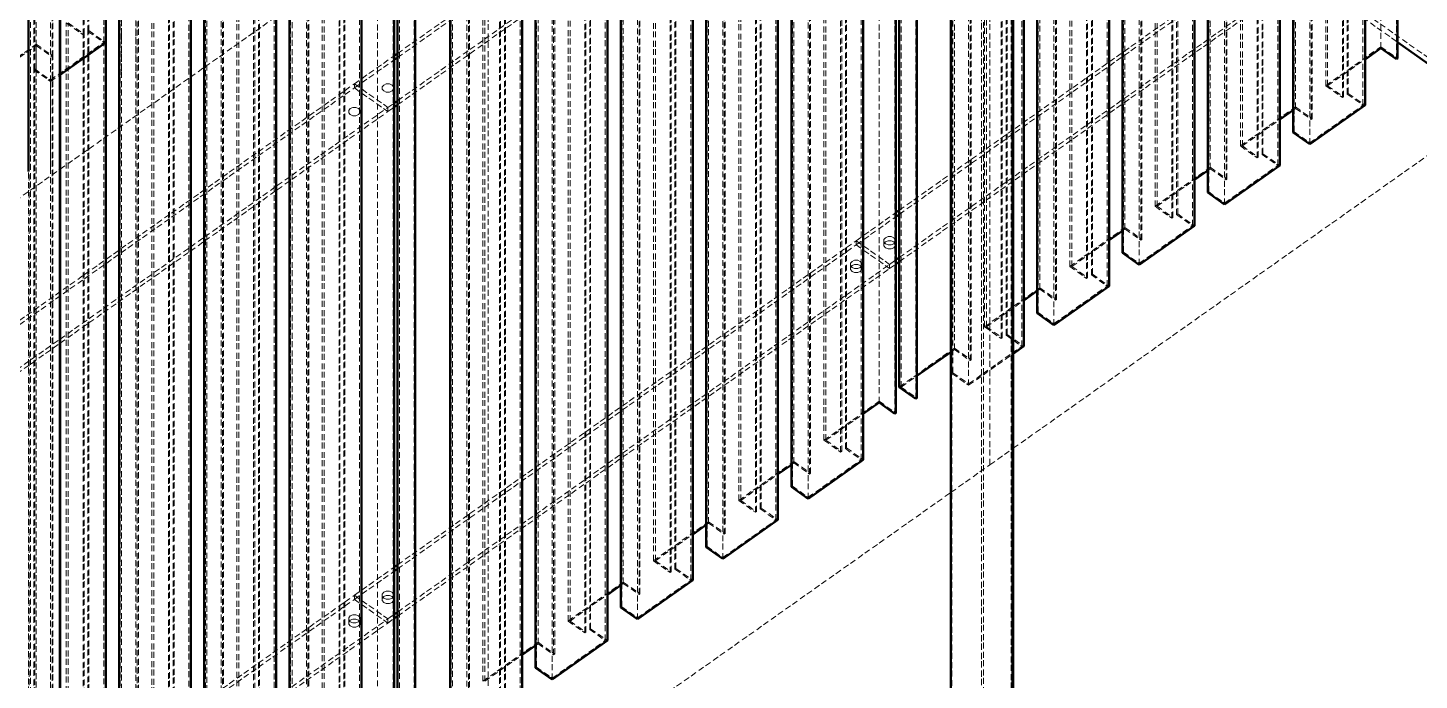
# Model space of a CAD drawing. Header units: millimetres. Extents: x 909 to 14018, y 345 to 10005.
# Drawn here: x 3227 to 4110, y 2016 to 2430 of the extents above; entities that cross this region are included whole.
import ezdxf

# ---------------------------------------------------------------- set-up
doc = ezdxf.new("R2010")
doc.units = ezdxf.units.MM
doc.linetypes.add('Hidden', pattern=[15, 5, -3, 5, -2])
for name, color, linetype, lineweight in [('Default', 7, 'Continuous', 50), ('Edges', 7, 'Hidden', 15), ('HiddenEdges', 2, 'Hidden', 15), ('HiddenSilhouettes', 2, 'Hidden', 15), ('HiddenWires', 7, 'Hidden', 15), ('Silhouettes', 7, 'Continuous', 50), ('Wires', 7, 'Hidden', 15)]:
    doc.layers.add(name, color=color, linetype=linetype, lineweight=lineweight)

# ---------------------------------------------------------------- blocks, each defined once
blk = doc.blocks.new('Isometric')
at = {"layer": 'Edges'}
for points in [[(1638.7, -998.6, 0), (1638.7, -192.5, 0)], [(1652, -1008, 0), (1652, -201.9, 0)], [(1578.6, -1079.9, 0), (1578.6, -273.8, 0)], [(1506.5, -1130.9, 0), (1506.5, -324.8, 0)], [(1434.4, -1181.9, 0), (1434.4, -375.8, 0)], [(1326.2, -2073.5, 0), (1326.2, -385.2, 0)], [(1301.1, -2055.7, 0), (1301.1, -403, 0)], [(1275.9, -2048.3, 0), (1275.9, -420.8, 0)], [(1362.2, -1232.9, 0), (1362.2, -426.8, 0)], [(1214.5, -1298.6, 0), (1214.5, -492.5, 0)], [(1245.6, -1295.4, 0), (1245.6, -489.3, 0)], [(1227.7, -1308, 0), (1227.7, -501.9, 0)], [(1154.4, -1379.9, 0), (1154.4, -573.8, 0)], [(1082.2, -1430.9, 0), (1082.2, -624.8, 0)], [(1010.1, -1481.9, 0), (1010.1, -675.8, 0)], [(938, -1532.9, 0), (938, -726.8, 0)], [(865.9, -1583.9, 0), (865.9, -777.8, 0)], [(790.2, -1598.6, 0), (790.2, -792.5, 0)], [(821.3, -1595.4, 0), (821.3, -789.3, 0)], [(803.5, -1608, 0), (803.5, -801.9, 0)], [(730.1, -1679.9, 0), (730.1, -873.8, 0)], [(658, -1730.9, 0), (658, -924.8, 0)], [(521, -2643.7, 0), (521, -953.7, 0)], [(585.8, -1781.9, 0), (585.8, -975.8, 0)], [(495, -1611.9, 0), (495, -1102.9, 0)]]:
    blk.add_polyline3d(points, dxfattribs=at)
at = {"layer": 'HiddenEdges'}
for points in [[(541.3, -987.3, 0), (541.3, -181.2, 0)], [(546.2, -983.8, 0), (546.2, -177.7, 0)], [(501.7, -996.5, 0), (501.7, -190.4, 0)], [(515, -1005.9, 0), (515, -199.8, 0)], [(500.4, -1016.2, 0), (500.4, -210.1, 0)], [(513.7, -1026.8, 0), (513.7, -220.7, 0)], [(1606.2, -1040.4, 0), (1606.2, -234.3, 0)], [(1611.1, -1036.9, 0), (1611.1, -230.8, 0)], [(1566.6, -1049.6, 0), (1566.6, -243.5, 0)], [(1579.9, -1059, 0), (1579.9, -252.9, 0)], [(1565.3, -1069.3, 0), (1565.3, -263.2, 0)], [(1539, -1087.9, 0), (1539, -281.8, 0)], [(1534.1, -1091.4, 0), (1534.1, -285.3, 0)], [(1494.5, -1100.6, 0), (1494.5, -294.5, 0)], [(1507.8, -1110, 0), (1507.8, -303.9, 0)], [(1493.2, -1120.3, 0), (1493.2, -314.2, 0)], [(1461.9, -1142.4, 0), (1461.9, -336.3, 0)], [(1466.9, -1138.9, 0), (1466.9, -332.8, 0)], [(1422.3, -1151.6, 0), (1422.3, -345.5, 0)], [(1435.6, -1161, 0), (1435.6, -354.9, 0)], [(1301.1, -2055.3, 0), (1301.1, -365.3, 0)], [(1327.1, -2010.9, 0), (1327.1, -372.9, 0)], [(1421.1, -1171.3, 0), (1421.1, -365.2, 0)], [(1389.8, -1193.4, 0), (1389.8, -387.3, 0)], [(1394.8, -1189.9, 0), (1394.8, -383.8, 0)], [(1350.2, -1202.6, 0), (1350.2, -396.5, 0)], [(1363.5, -1212, 0), (1363.5, -405.9, 0)], [(1348.9, -1222.3, 0), (1348.9, -416.2, 0)], [(1322.6, -1240.9, 0), (1322.6, -434.8, 0)], [(1317.7, -1244.4, 0), (1317.7, -438.3, 0)], [(1278.1, -1253.6, 0), (1278.1, -447.5, 0)], [(1291.4, -1263, 0), (1291.4, -456.9, 0)], [(1276.8, -1273.3, 0), (1276.8, -467.2, 0)], [(1290.1, -1283.9, 0), (1290.1, -477.8, 0)], [(1181.9, -1340.4, 0), (1181.9, -534.3, 0)], [(1186.9, -1336.9, 0), (1186.9, -530.8, 0)], [(1142.3, -1349.6, 0), (1142.3, -543.5, 0)], [(1155.6, -1359, 0), (1155.6, -552.9, 0)], [(1141.1, -1369.3, 0), (1141.1, -563.2, 0)], [(1109.8, -1391.4, 0), (1109.8, -585.3, 0)], [(1114.8, -1387.9, 0), (1114.8, -581.8, 0)], [(1070.2, -1400.6, 0), (1070.2, -594.5, 0)], [(1083.5, -1410, 0), (1083.5, -603.9, 0)], [(1068.9, -1420.3, 0), (1068.9, -614.2, 0)], [(1042.6, -1438.9, 0), (1042.6, -632.8, 0)], [(998.1, -1451.6, 0), (998.1, -645.5, 0)], [(1037.7, -1442.4, 0), (1037.7, -636.3, 0)], [(1011.4, -1461, 0), (1011.4, -654.9, 0)], [(996.8, -1471.3, 0), (996.8, -665.2, 0)], [(965.6, -1493.4, 0), (965.6, -687.3, 0)], [(970.5, -1489.9, 0), (970.5, -683.8, 0)], [(926, -1502.6, 0), (926, -696.5, 0)], [(939.2, -1512, 0), (939.2, -705.9, 0)], [(924.7, -1522.3, 0), (924.7, -716.2, 0)], [(893.4, -1544.4, 0), (893.4, -738.3, 0)], [(898.4, -1540.9, 0), (898.4, -734.8, 0)], [(853.8, -1553.6, 0), (853.8, -747.5, 0)], [(867.1, -1563, 0), (867.1, -756.9, 0)], [(852.6, -1573.3, 0), (852.6, -767.2, 0)], [(757.7, -1640.4, 0), (757.7, -834.3, 0)], [(762.6, -1636.9, 0), (762.6, -830.8, 0)], [(718.1, -1649.6, 0), (718.1, -843.5, 0)], [(731.4, -1659, 0), (731.4, -852.9, 0)], [(716.8, -1669.3, 0), (716.8, -863.2, 0)], [(690.5, -1687.9, 0), (690.5, -881.8, 0)], [(685.5, -1691.4, 0), (685.5, -885.3, 0)], [(645.9, -1700.6, 0), (645.9, -894.5, 0)], [(659.2, -1710, 0), (659.2, -903.9, 0)], [(644.7, -1720.3, 0), (644.7, -914.2, 0)], [(613.4, -1742.4, 0), (613.4, -936.3, 0)], [(618.4, -1738.9, 0), (618.4, -932.8, 0)], [(521, -2580.9, 0), (521, -942.9, 0)], [(573.8, -1018.1, 0), (573.8, -944.3, 0)], [(573.8, -1751.6, 0), (573.8, -945.5, 0)], [(587.1, -1761, 0), (587.1, -954.9, 0)], [(572.5, -1771.3, 0), (572.5, -965.2, 0)], [(585.8, -1018.1, 0), (585.8, -974.6, 0)], [(541.3, -1793.4, 0), (541.3, -987.3, 0)], [(546.2, -1789.9, 0), (546.2, -983.8, 0)], [(501.7, -1018.1, 0), (501.7, -995.3, 0)], [(501.7, -1802.6, 0), (501.7, -996.5, 0)], [(515, -1812, 0), (515, -1005.9, 0)], [(500.4, -1822.3, 0), (500.4, -1016.2, 0)], [(513.7, -1102.9, 0), (513.7, -1025.6, 0)], [(513.7, -1832.9, 0), (513.7, -1026.8, 0)], [(1195, -1165.1, 0), (1195, -1161.6, 0)], [(1223.3, -1185.1, 0), (1223.3, -1181.6, 0)], [(799, -1485.1, 0), (799, -1481.6, 0)]]:
    blk.add_polyline3d(points, dxfattribs=at)
at = {"layer": 'HiddenSilhouettes'}
for points in [[(1231.4, -695.6), (1652.9, -993.6)], [(807.2, -1003.1), (1195, -728.8)], [(807.2, -1006.6), (1195, -732.3)], [(807.2, -1043.1), (1223.3, -748.8)], [(807.2, -1046.6), (1223.3, -752.3)], [(1231.4, -1179.3), (1647.6, -885.1)], [(528.8, -977.3), (542.1, -986.7)], [(541.3, -987.3), (542.1, -986.7)], [(456.7, -1028.3), (501.7, -996.5)], [(501.7, -995.3), (515.8, -1005.3)], [(501.7, -996.5), (515, -1005.9)], [(513.7, -1025.6), (558.7, -993.8)], [(1592.1, -1030.4), (1638.7, -997.4)], [(1638.7, -997.4), (1652.9, -1007.4)], [(770.7, -1028.8), (804.3, -1005.1)], [(1593.7, -1030.4), (1625.3, -1008.1)], [(499.6, -1016.8), (513.7, -1026.8)], [(500.4, -1016.2), (513.7, -1025.6)], [(513.7, -1026.8), (521.8, -1021.1)], [(346.5, -1328.8), (770.7, -1028.8)], [(346.5, -1332.3), (770.7, -1032.3)], [(770.7, -1028.8), (799, -1048.8)], [(1592.1, -1030.4), (1606.2, -1040.4)], [(799, -1048.8), (804.3, -1045.1)], [(1578.6, -1078.7), (1623.6, -1046.9)], [(1610.3, -1037.5), (1611.1, -1036.9)], [(1610.3, -1037.5), (1623.6, -1046.9)], [(374.8, -1348.8), (799, -1048.8)], [(374.8, -1352.3), (799, -1052.3)], [(799, -1052.3), (804.3, -1048.6)], [(1519.9, -1081.4), (1566.6, -1048.4)], [(1564.5, -1051.1), (1566.6, -1049.6)], [(1566.6, -1048.4), (1580.7, -1058.4)], [(1579.9, -1059), (1580.7, -1058.4)], [(1521.6, -1081.4), (1553.2, -1059.1)], [(1565.3, -1069.3), (1578.6, -1078.7)], [(1521.6, -1081.4), (1534.9, -1090.8)], [(1534.1, -1091.4), (1534.9, -1090.8)], [(1538.2, -1088.5), (1539, -1087.9)], [(1538.2, -1088.5), (1551.5, -1097.9)], [(1539, -1087.9), (1553.2, -1097.9)], [(1447.8, -1132.4), (1494.5, -1099.4)], [(1492.3, -1102.1), (1494.5, -1100.6)], [(1494.5, -1099.4), (1508.6, -1109.4)], [(1494.5, -1100.6), (1507.8, -1110)], [(1449.5, -1132.4), (1481, -1110.1)], [(1492.3, -1120.9), (1493.2, -1120.3)], [(1493.2, -1120.3), (1506.5, -1129.7)], [(1195, -1161.6), (1228.6, -1137.8)], [(1447.8, -1132.4), (1461.9, -1142.4)], [(1449.5, -1132.4), (1462.8, -1141.8)], [(1466, -1139.5), (1479.3, -1148.9)], [(1466.9, -1138.9), (1481, -1148.9)], [(1195, -1165.1), (1228.6, -1141.3)], [(1375.7, -1183.4), (1422.3, -1150.4)], [(1420.2, -1153.1), (1422.3, -1151.6)], [(1422.3, -1151.6), (1435.6, -1161)], [(807.2, -1435.8), (1195, -1161.6)], [(1195, -1161.6), (1223.3, -1181.6)], [(1218.5, -1164.2), (1219.8, -1162.6), (1222, -1161.7), (1224.6, -1161.7), (1226.8, -1162.6), (1228.1, -1164.2), (1228.1, -1166), (1226.8, -1167.6), (1224.6, -1168.5), (1222, -1168.5), (1219.8, -1167.6), (1218.5, -1166)], [(1377.4, -1183.4), (1408.9, -1161.1)], [(1435.6, -1161), (1436.5, -1160.4)], [(1195, -1165.1), (1223.3, -1185.1)], [(1420.2, -1171.9), (1421.1, -1171.3)], [(1421.1, -1171.3), (1434.4, -1180.7)], [(807.2, -1479.3), (1223.3, -1185.1)], [(1190.2, -1184.2), (1191.5, -1182.6), (1193.7, -1181.7), (1196.3, -1181.7), (1198.5, -1182.6), (1199.8, -1184.2), (1199.8, -1186), (1198.5, -1187.6), (1196.3, -1188.5), (1193.7, -1188.5), (1191.5, -1187.6), (1190.2, -1186)], [(1223.3, -1181.6), (1228.6, -1177.8)], [(1223.3, -1185.1), (1228.6, -1181.3)], [(1375.7, -1183.4), (1389.8, -1193.4)], [(1377.4, -1183.4), (1390.7, -1192.8)], [(1362.2, -1231.7), (1407.2, -1199.9)], [(1389.8, -1193.4), (1390.7, -1192.8)], [(1393.9, -1190.5), (1394.8, -1189.9)], [(1393.9, -1190.5), (1407.2, -1199.9)], [(1394.8, -1189.9), (1408.9, -1199.9)], [(1303.6, -1234.4), (1350.2, -1201.4)], [(1350.2, -1202.6), (1363.5, -1212)], [(1363.5, -1212), (1364.4, -1211.4)], [(1305.2, -1234.4), (1336.8, -1212.1)], [(1348.9, -1222.3), (1362.2, -1231.7)], [(1303.6, -1234.4), (1317.7, -1244.4)], [(1305.2, -1234.4), (1318.5, -1243.8)], [(1317.7, -1244.4), (1318.5, -1243.8)], [(1321.8, -1241.5), (1322.6, -1240.9)], [(1321.8, -1241.5), (1335.1, -1250.9)], [(1231.4, -1285.4), (1278.1, -1252.4)], [(1275.1, -1255.8), (1278.1, -1253.6)], [(1278.1, -1252.4), (1292.2, -1262.4)], [(1278.1, -1253.6), (1291.4, -1263)], [(1290.1, -1282.7), (1335.1, -1250.9)], [(1290.1, -1283.9), (1327.9, -1257.2)], [(1233.1, -1285.4), (1246.4, -1276)], [(1276, -1273.9), (1276.8, -1273.3)], [(1276.8, -1273.3), (1290.1, -1282.7)], [(1167.8, -1330.4), (1214.5, -1297.4)], [(1214.5, -1297.4), (1228.6, -1307.4)], [(1169.5, -1330.4), (1201, -1308.1)], [(1167.8, -1330.4), (1181.9, -1340.4)], [(1169.5, -1330.4), (1182.8, -1339.8)], [(1186, -1337.5), (1186.9, -1336.9)], [(1186, -1337.5), (1199.3, -1346.9)], [(1095.7, -1381.4), (1142.3, -1348.4)], [(1140.2, -1351.1), (1142.3, -1349.6)], [(1142.3, -1348.4), (1156.5, -1358.4)], [(1142.3, -1349.6), (1155.6, -1359)], [(1097.4, -1381.4), (1128.9, -1359.1)], [(1140.2, -1369.9), (1141.1, -1369.3)], [(1141.1, -1369.3), (1154.4, -1378.7)], [(1095.7, -1381.4), (1109.8, -1391.4)], [(1097.4, -1381.4), (1110.7, -1390.8)], [(1023.5, -1432.4), (1070.2, -1399.4)], [(1113.9, -1388.5), (1127.2, -1397.9)], [(1025.2, -1432.4), (1056.8, -1410.1)], [(1068.1, -1402.1), (1070.2, -1400.6)], [(1070.2, -1400.6), (1083.5, -1410)], [(1083.5, -1410), (1084.3, -1409.4)], [(1068.1, -1420.9), (1068.9, -1420.3)], [(1068.9, -1420.3), (1082.2, -1429.7)], [(1023.5, -1432.4), (1037.7, -1442.4)], [(1025.2, -1432.4), (1038.5, -1441.8)], [(1037.7, -1442.4), (1038.5, -1441.8)], [(1041.8, -1439.5), (1055.1, -1448.9)], [(951.4, -1483.4), (998.1, -1450.4)], [(996, -1453.1), (998.1, -1451.6)], [(998.1, -1450.4), (1012.2, -1460.4)], [(346.5, -1761.6), (770.7, -1461.6)], [(346.5, -1765.1), (770.7, -1465.1)], [(770.7, -1461.6), (799, -1481.6)], [(770.7, -1465.1), (799, -1485.1)], [(794.2, -1464.2), (795.5, -1462.6), (797.7, -1461.7), (800.3, -1461.7), (802.6, -1462.6), (803.9, -1464.2), (803.9, -1466), (802.6, -1467.6), (800.3, -1468.5), (797.7, -1468.5), (795.5, -1467.6), (794.2, -1466)], [(953.1, -1483.4), (984.6, -1461.1)], [(374.8, -1781.6), (799, -1481.6)], [(765.9, -1484.2), (767.2, -1482.6), (769.5, -1481.7), (772, -1481.7), (774.3, -1482.6), (775.6, -1484.2), (775.6, -1486), (774.3, -1487.6), (772, -1488.5), (769.5, -1488.5), (767.2, -1487.6), (765.9, -1486)], [(799, -1481.6), (804.3, -1477.8)], [(799, -1485.1), (804.3, -1481.3)], [(996.8, -1471.3), (1010.1, -1480.7)], [(374.8, -1785.1), (799, -1485.1)], [(953.1, -1483.4), (966.4, -1492.8)], [(969.7, -1490.5), (982.9, -1499.9)], [(923.8, -1504.1), (926, -1502.6)], [(926, -1501.4), (940.1, -1511.4)], [(926, -1502.6), (939.2, -1512)], [(938, -1531.7), (982.9, -1499.9)], [(939.2, -1512), (940.1, -1511.4)], [(923.8, -1522.9), (924.7, -1522.3)], [(924.7, -1522.3), (938, -1531.7)]]:
    blk.add_lwpolyline(points, dxfattribs=at)
for points in [[(1218.5, -1160.6), (1219.8, -1159.1), (1222, -1158.1), (1224.6, -1158.1), (1226.8, -1159.1), (1228.1, -1160.6), (1228.1, -1162.5), (1226.8, -1164.1), (1224.6, -1165), (1222, -1165), (1219.8, -1164.1), (1218.5, -1162.5)], [(1190.2, -1180.6), (1191.5, -1179.1), (1193.7, -1178.1), (1196.3, -1178.1), (1198.5, -1179.1), (1199.8, -1180.6), (1199.8, -1182.5), (1198.5, -1184.1), (1196.3, -1185), (1193.7, -1185), (1191.5, -1184.1), (1190.2, -1182.5)], [(794.2, -1460.6), (795.5, -1459.1), (797.7, -1458.1), (800.3, -1458.1), (802.6, -1459.1), (803.9, -1460.6), (803.9, -1462.5), (802.6, -1464.1), (800.3, -1465), (797.7, -1465), (795.5, -1464.1), (794.2, -1462.5)], [(765.9, -1480.6), (767.2, -1479.1), (769.5, -1478.1), (772, -1478.1), (774.3, -1479.1), (775.6, -1480.6), (775.6, -1482.5), (774.3, -1484.1), (772, -1485), (769.5, -1485), (767.2, -1484.1), (765.9, -1482.5)]]:
    blk.add_lwpolyline(points, close=True, dxfattribs=at)
for points in [[(-492.9, 528.8, 0), (2267, -1422.7, 0)], [(542.1, -986.7, 0), (542.1, -180.6, 0)], [(545.4, -984.4, 0), (545.4, -178.3, 0)], [(558.7, -993.8, 0), (558.7, -187.7, 0)], [(515.8, -1005.3, 0), (515.8, -199.2, 0)], [(499.6, -1016.8, 0), (499.6, -210.7, 0)], [(1592.1, -1030.4, 0), (1592.1, -224.3, 0)], [(1593.7, -1030.4, 0), (1593.7, -224.3, 0)], [(1607, -1039.8, 0), (1607, -233.7, 0)], [(1610.3, -1037.5, 0), (1610.3, -231.4, 0)], [(1623.6, -1046.9, 0), (1623.6, -240.8, 0)], [(1580.7, -1058.4, 0), (1580.7, -252.3, 0)], [(1519.9, -1081.4, 0), (1519.9, -275.3, 0)], [(1521.6, -1081.4, 0), (1521.6, -275.3, 0)], [(1534.9, -1090.8, 0), (1534.9, -284.7, 0)], [(1538.2, -1088.5, 0), (1538.2, -282.4, 0)], [(1551.5, -1097.9, 0), (1551.5, -291.8, 0)], [(1508.6, -1109.4, 0), (1508.6, -303.3, 0)], [(1447.8, -1132.4, 0), (1447.8, -326.3, 0)], [(1449.5, -1132.4, 0), (1449.5, -326.3, 0)], [(1462.8, -1141.8, 0), (1462.8, -335.7, 0)], [(1466, -1139.5, 0), (1466, -333.4, 0)], [(1479.3, -1148.9, 0), (1479.3, -342.8, 0)], [(1436.5, -1160.4, 0), (1436.5, -354.3, 0)], [(1302.8, -2054.5, 0), (1302.8, -366.2, 0)], [(1375.7, -1183.4, 0), (1375.7, -377.3, 0)], [(1377.4, -1183.4, 0), (1377.4, -377.3, 0)], [(1390.7, -1192.8, 0), (1390.7, -386.7, 0)], [(1393.9, -1190.5, 0), (1393.9, -384.4, 0)], [(1407.2, -1199.9, 0), (1407.2, -393.8, 0)], [(1364.4, -1211.4, 0), (1364.4, -405.3, 0)], [(1303.6, -1234.4, 0), (1303.6, -428.3, 0)], [(1305.2, -1234.4, 0), (1305.2, -428.3, 0)], [(1318.5, -1243.8, 0), (1318.5, -437.7, 0)], [(1321.8, -1241.5, 0), (1321.8, -435.4, 0)], [(1335.1, -1250.9, 0), (1335.1, -444.8, 0)], [(1292.2, -1262.4, 0), (1292.2, -456.3, 0)], [(1276, -1273.9, 0), (1276, -467.8, 0)], [(1233.1, -1285.4, 0), (1233.1, -479.3, 0)], [(1167.8, -1330.4, 0), (1167.8, -524.3, 0)], [(1169.5, -1330.4, 0), (1169.5, -524.3, 0)], [(1182.8, -1339.8, 0), (1182.8, -533.7, 0)], [(1186, -1337.5, 0), (1186, -531.4, 0)], [(1199.3, -1346.9, 0), (1199.3, -540.8, 0)], [(1156.5, -1358.4, 0), (1156.5, -552.3, 0)], [(1095.7, -1381.4, 0), (1095.7, -575.3, 0)], [(1097.4, -1381.4, 0), (1097.4, -575.3, 0)], [(1110.7, -1390.8, 0), (1110.7, -584.7, 0)], [(1113.9, -1388.5, 0), (1113.9, -582.4, 0)], [(1127.2, -1397.9, 0), (1127.2, -591.8, 0)], [(1084.3, -1409.4, 0), (1084.3, -603.3, 0)], [(1023.5, -1432.4, 0), (1023.5, -626.3, 0)], [(1025.2, -1432.4, 0), (1025.2, -626.3, 0)], [(1041.8, -1439.5, 0), (1041.8, -633.4, 0)], [(1038.5, -1441.8, 0), (1038.5, -635.7, 0)], [(1055.1, -1448.9, 0), (1055.1, -642.8, 0)], [(1012.2, -1460.4, 0), (1012.2, -654.3, 0)], [(951.4, -1483.4, 0), (951.4, -677.3, 0)], [(953.1, -1483.4, 0), (953.1, -677.3, 0)], [(966.4, -1492.8, 0), (966.4, -686.7, 0)], [(969.7, -1490.5, 0), (969.7, -684.4, 0)], [(982.9, -1499.9, 0), (982.9, -693.8, 0)], [(940.1, -1511.4, 0), (940.1, -705.3, 0)], [(879.3, -1534.4, 0), (879.3, -728.3, 0)], [(881, -1534.4, 0), (881, -728.3, 0)], [(894.3, -1543.8, 0), (894.3, -737.7, 0)], [(897.5, -1541.5, 0), (897.5, -735.4, 0)], [(910.8, -1550.9, 0), (910.8, -744.8, 0)], [(868, -1562.4, 0), (868, -756.3, 0)], [(808.9, -1585.4, 0), (808.9, -779.3, 0)], [(743.5, -1630.4, 0), (743.5, -824.3, 0)], [(745.2, -1630.4, 0), (745.2, -824.3, 0)], [(758.5, -1639.8, 0), (758.5, -833.7, 0)], [(761.8, -1637.5, 0), (761.8, -831.4, 0)], [(775.1, -1646.9, 0), (775.1, -840.8, 0)], [(732.2, -1658.4, 0), (732.2, -852.3, 0)], [(1231.4, -1135.8, 0), (1619.3, -861.6, 0)], [(1231.4, -1139.3, 0), (1619.3, -865.1, 0)], [(671.4, -1681.4, 0), (671.4, -875.3, 0)], [(673.1, -1681.4, 0), (673.1, -875.3, 0)], [(689.6, -1688.5, 0), (689.6, -882.4, 0)], [(1231.4, -1175.8, 0), (1647.6, -881.6, 0)], [(686.4, -1690.8, 0), (686.4, -884.7, 0)], [(702.9, -1697.9, 0), (702.9, -891.8, 0)], [(660.1, -1709.4, 0), (660.1, -903.3, 0)], [(599.3, -1732.4, 0), (599.3, -926.3, 0)], [(601, -1732.4, 0), (601, -926.3, 0)], [(495.8, -2625.6, 0), (495.8, -935.6, 0)], [(496.7, -2624.5, 0), (496.7, -936.2, 0)], [(614.3, -1741.8, 0), (614.3, -935.7, 0)], [(617.5, -1739.5, 0), (617.5, -933.4, 0)], [(521.8, -1018.1, 0), (521.8, -943.5, 0)], [(630.8, -1748.9, 0), (630.8, -942.8, 0)], [(588, -1760.4, 0), (588, -954.3, 0)], [(527.1, -1783.4, 0), (527.1, -977.3, 0)], [(527.1, -977.3, 0), (541.3, -987.3, 0)], [(528.8, -1783.4, 0), (528.8, -977.3, 0)], [(542.1, -1792.8, 0), (542.1, -986.7, 0)], [(545.4, -984.4, 0), (546.2, -983.8, 0)], [(545.4, -1790.5, 0), (545.4, -984.4, 0)], [(545.4, -984.4, 0), (558.7, -993.8, 0)], [(546.2, -983.8, 0), (560.4, -993.8, 0)], [(455, -1028.3, 0), (501.7, -995.3, 0)], [(558.7, -1799.9, 0), (558.7, -993.8, 0)], [(515, -1005.9, 0), (515.8, -1005.3, 0)], [(515.8, -1811.4, 0), (515.8, -1005.3, 0)], [(770.7, -1032.3, 0), (804.3, -1008.6, 0)], [(499.6, -1016.8, 0), (500.4, -1016.2, 0)], [(499.6, -1822.9, 0), (499.6, -1016.8, 0)], [(770.7, -1032.3, 0), (770.7, -1028.8, 0)], [(770.7, -1032.3, 0), (799, -1052.3, 0)], [(1593.7, -1030.4, 0), (1607, -1039.8, 0)], [(1606.2, -1040.4, 0), (1607, -1039.8, 0)], [(1611.1, -1036.9, 0), (1625.3, -1046.9, 0)], [(799, -1052.3, 0), (799, -1048.8, 0)], [(1566.6, -1049.6, 0), (1579.9, -1059, 0)], [(1564.5, -1069.9, 0), (1565.3, -1069.3, 0)], [(1519.9, -1081.4, 0), (1534.1, -1091.4, 0)], [(1506.5, -1129.7, 0), (1551.5, -1097.9, 0)], [(1507.8, -1110, 0), (1508.6, -1109.4, 0)], [(1466, -1139.5, 0), (1466.9, -1138.9, 0)], [(1422.3, -1150.4, 0), (1436.5, -1160.4, 0)], [(1434.4, -1180.7, 0), (1479.3, -1148.9, 0)], [(1461.9, -1142.4, 0), (1462.8, -1141.8, 0)], [(1218.5, -1166, 0), (1218.5, -1162.5, 0)], [(1228.1, -1164.2, 0), (1228.1, -1160.6, 0)], [(807.2, -1439.3, 0), (1195, -1165.1, 0)], [(807.2, -1475.8, 0), (1223.3, -1181.6, 0)], [(1190.2, -1186, 0), (1190.2, -1182.5, 0)], [(1199.8, -1184.2, 0), (1199.8, -1180.6, 0)], [(1348.1, -1204.1, 0), (1350.2, -1202.6, 0)], [(1350.2, -1201.4, 0), (1364.4, -1211.4, 0)], [(1348.1, -1222.9, 0), (1348.9, -1222.3, 0)], [(1322.6, -1240.9, 0), (1336.8, -1250.9, 0)], [(1291.4, -1263, 0), (1292.2, -1262.4, 0)], [(1276, -1273.9, 0), (1290.1, -1283.9, 0)], [(1233.1, -1285.4, 0), (1246.4, -1294.8, 0)], [(1181.9, -1340.4, 0), (1182.8, -1339.8, 0)], [(1186.9, -1336.9, 0), (1201, -1346.9, 0)], [(1154.4, -1378.7, 0), (1199.3, -1346.9, 0)], [(1155.6, -1359, 0), (1156.5, -1358.4, 0)], [(1113.9, -1388.5, 0), (1114.8, -1387.9, 0)], [(1114.8, -1387.9, 0), (1128.9, -1397.9, 0)], [(1070.2, -1399.4, 0), (1084.3, -1409.4, 0)], [(1082.2, -1429.7, 0), (1127.2, -1397.9, 0)], [(1109.8, -1391.4, 0), (1110.7, -1390.8, 0)], [(770.7, -1461.6, 0), (804.3, -1437.8, 0)], [(770.7, -1465.1, 0), (804.3, -1441.3, 0)], [(1041.8, -1439.5, 0), (1042.6, -1438.9, 0)], [(1042.6, -1438.9, 0), (1056.8, -1448.9, 0)], [(998.1, -1451.6, 0), (1011.4, -1461, 0)], [(1010.1, -1480.7, 0), (1055.1, -1448.9, 0)], [(770.7, -1465.1, 0), (770.7, -1461.6, 0)], [(794.2, -1466, 0), (794.2, -1462.5, 0)], [(803.9, -1464.2, 0), (803.9, -1460.6, 0)], [(1011.4, -1461, 0), (1012.2, -1460.4, 0)], [(775.6, -1484.2, 0), (775.6, -1480.6, 0)], [(996, -1471.9, 0), (996.8, -1471.3, 0)], [(765.9, -1486, 0), (765.9, -1482.5, 0)], [(951.4, -1483.4, 0), (965.6, -1493.4, 0)], [(965.6, -1493.4, 0), (966.4, -1492.8, 0)], [(969.7, -1490.5, 0), (970.5, -1489.9, 0)], [(970.5, -1489.9, 0), (984.6, -1499.9, 0)], [(879.3, -1534.4, 0), (926, -1501.4, 0)], [(881, -1534.4, 0), (912.5, -1512.1, 0)]]:
    blk.add_polyline3d(points, dxfattribs=at)
at = {"layer": 'HiddenWires'}
for points in [[(794.2, -1033.3), (794.2, -1031.4)], [(795.5, -1029.8), (797.7, -1028.9)], [(797.7, -1028.9), (800.3, -1028.9)], [(800.3, -1028.9), (802.6, -1029.8)], [(800.3, -1035.8), (802.6, -1034.8)], [(802.6, -1029.8), (803.9, -1031.4)], [(802.6, -1034.8), (803.9, -1033.3)], [(803.9, -1033.3), (803.9, -1031.4)], [(797.7, -1035.8), (800.3, -1035.8)], [(765.9, -1053.3), (765.9, -1051.4)], [(765.9, -1053.3), (767.2, -1054.8)], [(767.2, -1049.8), (769.5, -1048.9)], [(767.2, -1054.8), (769.5, -1055.8)], [(772, -1048.9), (774.3, -1049.8)], [(774.3, -1049.8), (775.6, -1051.4)], [(775.6, -1053.3), (775.6, -1051.4)], [(459.6, -1145.1), (521.8, -1101.1)], [(1308.1, -1351.2), (1327.9, -1337.2)]]:
    blk.add_lwpolyline(points, dxfattribs=at)
for points in [[(1308.1, -1351.2, 0), (1308.1, -545.1, 0)], [(794.2, -1031.4, 0), (795.5, -1029.8, 0)], [(794.2, -1033.3, 0), (795.5, -1034.8, 0)], [(795.5, -1034.8, 0), (797.7, -1035.8, 0)], [(765.9, -1051.4, 0), (767.2, -1049.8, 0)], [(769.5, -1048.9, 0), (772, -1048.9, 0)], [(769.5, -1055.8, 0), (772, -1055.8, 0)], [(772, -1055.8, 0), (774.3, -1054.8, 0)], [(774.3, -1054.8, 0), (775.6, -1053.3, 0)], [(1275.1, -1374.6, 0), (1308.1, -1351.2, 0)]]:
    blk.add_polyline3d(points, dxfattribs=at)
at = {"layer": 'Silhouettes'}
for points in [[(1652, -1008), (1652.9, -1007.4)], [(1578.6, -1079.9), (1625.3, -1046.9)], [(1553.2, -1059.1), (1564.5, -1051.1)], [(1564.5, -1069.9), (1578.6, -1079.9)], [(1481, -1110.1), (1492.3, -1102.1)], [(1228.6, -1137.8), (1231.4, -1135.8)], [(1228.6, -1141.3), (1231.4, -1139.3)], [(1408.9, -1161.1), (1420.2, -1153.1)], [(1228.6, -1177.8), (1231.4, -1175.8)], [(1420.2, -1171.9), (1434.4, -1181.9)], [(1228.6, -1181.3), (1231.4, -1179.3)], [(1336.8, -1212.1), (1348.1, -1204.1)], [(1327.9, -1257.2), (1336.8, -1250.9)], [(1214.5, -1298.6), (1227.7, -1308)], [(1245.6, -1295.4), (1246.4, -1294.8)], [(1227.7, -1308), (1228.6, -1307.4)], [(1154.4, -1379.9), (1201, -1346.9)], [(1082.2, -1430.9), (1128.9, -1397.9)], [(1068.1, -1420.9), (1082.2, -1430.9)], [(984.6, -1461.1), (996, -1453.1)], [(912.5, -1512.1), (923.8, -1504.1)]]:
    blk.add_lwpolyline(points, dxfattribs=at)
for points in [[(1652.9, -1007.4, 0), (1652.9, -201.3, 0)], [(1625.3, -1046.9, 0), (1625.3, -240.8, 0)], [(1564.5, -1069.9, 0), (1564.5, -263.8, 0)], [(1553.2, -1097.9, 0), (1553.2, -291.8, 0)], [(1492.3, -1120.9, 0), (1492.3, -314.8, 0)], [(1481, -1148.9, 0), (1481, -342.8, 0)], [(1420.2, -1171.9, 0), (1420.2, -365.8, 0)], [(1327.1, -2073.7, 0), (1327.1, -383.7, 0)], [(1327.9, -2072.3, 0), (1327.9, -384, 0)], [(1408.9, -1199.9, 0), (1408.9, -393.8, 0)], [(1275.1, -2047.7, 0), (1275.1, -421.4, 0)], [(1348.1, -1222.9, 0), (1348.1, -416.8, 0)], [(1336.8, -1250.9, 0), (1336.8, -444.8, 0)], [(1231.4, -1285.4, 0), (1231.4, -479.3, 0)], [(1246.4, -1294.8, 0), (1246.4, -488.7, 0)], [(1228.6, -1307.4, 0), (1228.6, -501.3, 0)], [(1201, -1346.9, 0), (1201, -540.8, 0)], [(1140.2, -1369.9, 0), (1140.2, -563.8, 0)], [(1128.9, -1397.9, 0), (1128.9, -591.8, 0)], [(1068.1, -1420.9, 0), (1068.1, -614.8, 0)], [(1056.8, -1448.9, 0), (1056.8, -642.8, 0)], [(996, -1471.9, 0), (996, -665.8, 0)], [(984.6, -1499.9, 0), (984.6, -693.8, 0)], [(923.8, -1522.9, 0), (923.8, -716.8, 0)], [(912.5, -1550.9, 0), (912.5, -744.8, 0)], [(851.7, -1573.9, 0), (851.7, -767.8, 0)], [(807.2, -1585.4, 0), (807.2, -779.3, 0)], [(822.2, -1594.8, 0), (822.2, -788.7, 0)], [(804.3, -1607.4, 0), (804.3, -801.3, 0)], [(776.8, -1646.9, 0), (776.8, -840.8, 0)], [(715.9, -1669.9, 0), (715.9, -863.8, 0)], [(704.6, -1697.9, 0), (704.6, -891.8, 0)], [(643.8, -1720.9, 0), (643.8, -914.8, 0)], [(560.4, -993.8, 0), (560.4, -926.7, 0)], [(495, -1102.9, 0), (495, -935.3, 0)], [(632.5, -1748.9, 0), (632.5, -942.8, 0)], [(521.8, -2642.3, 0), (521.8, -954, 0)], [(571.7, -1771.9, 0), (571.7, -965.8, 0)], [(521.8, -1021.1, 0), (560.4, -993.8, 0)], [(560.4, -1799.9, 0), (560.4, -993.8, 0)], [(1625.3, -1008.1, 0), (1638.7, -998.6, 0)], [(1638.7, -998.6, 0), (1652, -1008, 0)], [(1652.9, -993.6, 0), (2081.2, -1296.4, 0)], [(804.3, -1005.1, 0), (807.2, -1003.1, 0)], [(804.3, -1008.6, 0), (807.2, -1006.6, 0)], [(804.3, -1045.1, 0), (807.2, -1043.1, 0)], [(804.3, -1048.6, 0), (807.2, -1046.6, 0)], [(1506.5, -1130.9, 0), (1553.2, -1097.9, 0)], [(1492.3, -1120.9, 0), (1506.5, -1130.9, 0)], [(1434.4, -1181.9, 0), (1481, -1148.9, 0)], [(1362.2, -1232.9, 0), (1408.9, -1199.9, 0)], [(1348.1, -1222.9, 0), (1362.2, -1232.9, 0)], [(1246.4, -1276, 0), (1275.1, -1255.8, 0)], [(1231.4, -1285.4, 0), (1245.6, -1295.4, 0)], [(1201, -1308.1, 0), (1214.5, -1298.6, 0)], [(1128.9, -1359.1, 0), (1140.2, -1351.1, 0)], [(1140.2, -1369.9, 0), (1154.4, -1379.9, 0)], [(1056.8, -1410.1, 0), (1068.1, -1402.1, 0)], [(804.3, -1437.8, 0), (807.2, -1435.8, 0)], [(804.3, -1441.3, 0), (807.2, -1439.3, 0)], [(1010.1, -1481.9, 0), (1056.8, -1448.9, 0)], [(804.3, -1477.8, 0), (807.2, -1475.8, 0)], [(804.3, -1481.3, 0), (807.2, -1479.3, 0)], [(996, -1471.9, 0), (1010.1, -1481.9, 0)], [(938, -1532.9, 0), (984.6, -1499.9, 0)], [(923.8, -1522.9, 0), (938, -1532.9, 0)]]:
    blk.add_polyline3d(points, dxfattribs=at)
at = {"layer": 'Wires'}
for points in [[(521.8, -1101.1), (883.9, -845.1)], [(1327.9, -1337.2), (1732.4, -1051.2)]]:
    blk.add_lwpolyline(points, dxfattribs=at)
for points in [[(883.9, -1651.2, 0), (883.9, -845.1, 0)], [(883.9, -1651.2, 0), (1275.1, -1374.6, 0)]]:
    blk.add_polyline3d(points, dxfattribs=at)

msp = doc.modelspace()

# ---------------------------------------------------------------- block references
at = {"layer": 'Default', "xscale": 0.75, "yscale": 0.75, "zscale": 0.75}
msp.add_blockref('Isometric', (2856.5, 3166), dxfattribs=at)

doc.saveas('drawing.dxf')
